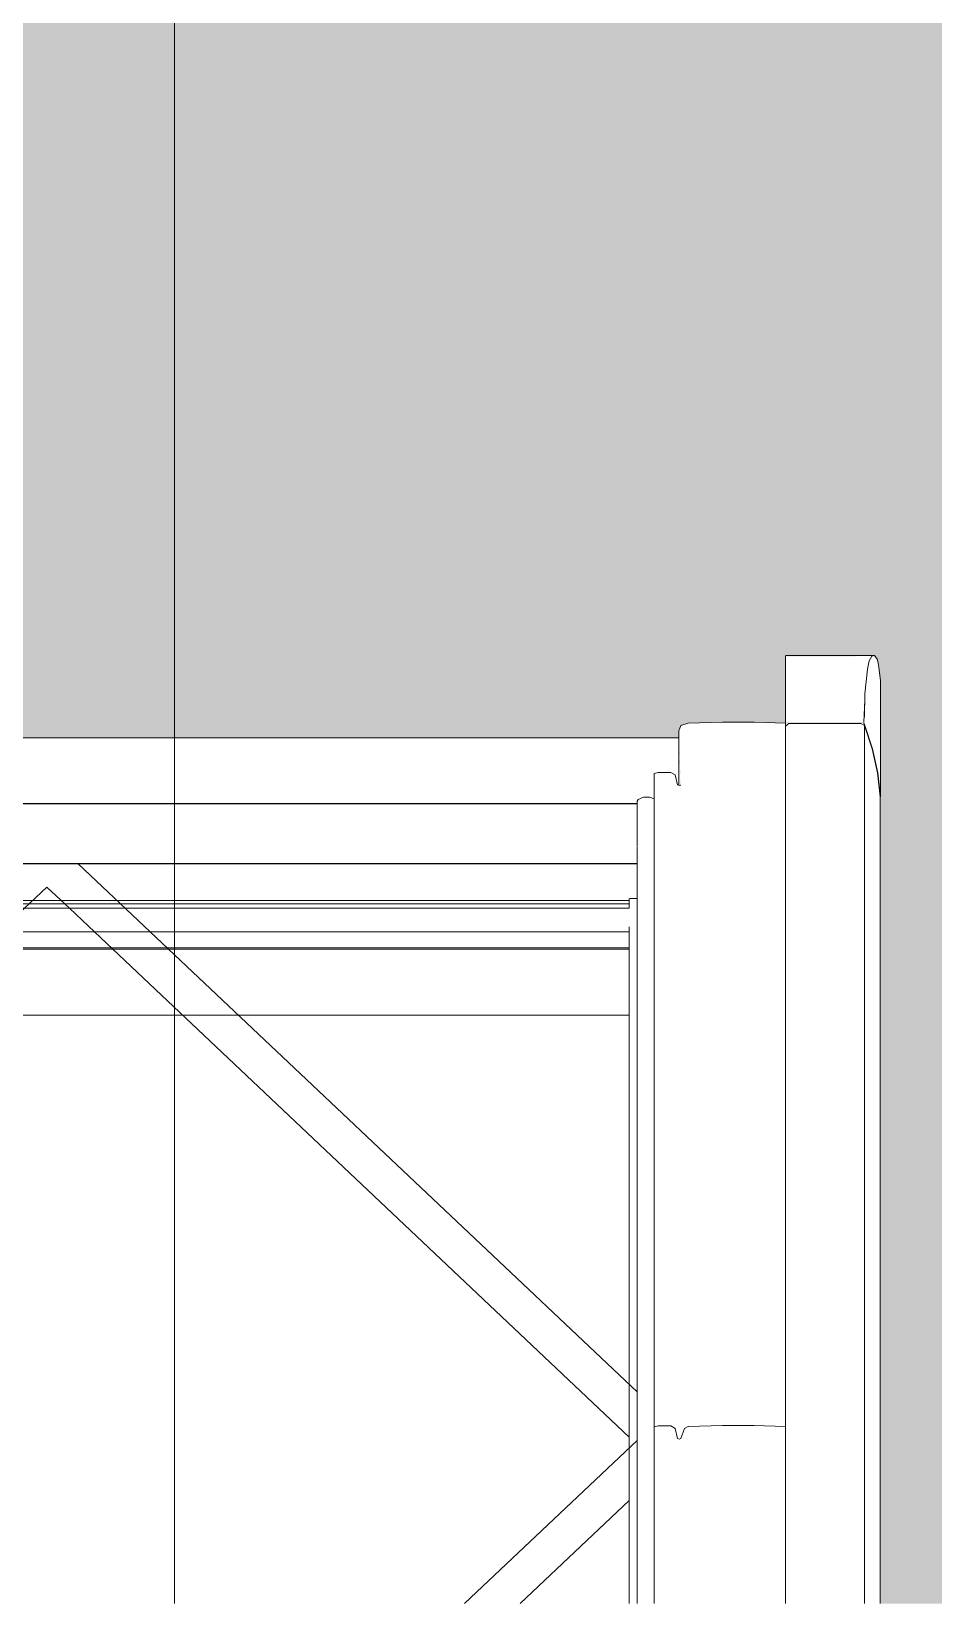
# Model space of a CAD drawing. Header units: metres. Extents: x -3 to 171, y -23 to 41.
# Drawn here: x 17.512 to 17.973, y -22.523 to -21.72 of the extents above; entities that cross this region are included whole.
import ezdxf

# ---------------------------------------------------------------- set-up
doc = ezdxf.new("R2010")
doc.units = ezdxf.units.M
doc.header["$MEASUREMENT"] = 0
doc.set_wipeout_variables(frame=1)
doc.linetypes.add('Schnittlinie', pattern=[0.006, 0.003, -0.0015, 0, -0.0015])
doc.linetypes.add('Wipeout_Contour', pattern=[1, 0, -1])
for name, color, linetype in [('5._2.DG PP STG1_1_325 Dachfenster', 7, 'Continuous'), ('5._2.DG PP STG1_1_330 Dachaufbau', 7, 'Continuous'), ('5._2.DG PP STG1_1_851 Marker Schnitt', 7, 'Continuous')]:
    doc.layers.add(name, color=color, linetype=linetype)

msp = doc.modelspace()

# ---------------------------------------------------------------- linework, layer by layer
at = {"layer": '5._2.DG PP STG1_1_325 Dachfenster', "color": 7, "linetype": 'Continuous', "lineweight": 13, "ltscale": 1000, "true_color": 0xf4f4f4, "flags": 128}
for points in [[(17.8173, -22.24246), (17.2227, -22.24246)], [(17.2227, -22.28679), (17.8173, -22.28679)]]:
    msp.add_lwpolyline(points, dxfattribs=at)

# ---------------------------------------------------------------- wipeouts: each hides what was drawn before it
at = {"color": 254, "linetype": 'Wipeout_Contour', "lineweight": 0, "ltscale": 111.871495}
msp.add_wipeout([(17.89688, -22.11982), (16.23688, -22.11982), (16.23688, -22.14457), (17.89688, -22.14457)], dxfattribs=at).dxf.layer = '5._2.DG PP STG1_1_330 Dachaufbau'

# ---------------------------------------------------------------- next in the draw order: hatches: boundary and pattern name
at = {"layer": '5._2.DG PP STG1_1_330 Dachaufbau', "linetype": 'Continuous', "lineweight": 0, "true_color": 0x000000}
msp.add_hatch(color=18, dxfattribs=at).paths.add_polyline_path([(12.32089, -21.27982), (12.32089, -21.295), (15.47503, -21.295), (15.47503, -22.52309), (16.23688, -22.52309), (16.23688, -22.11982), (17.89688, -22.11982), (17.89688, -22.52309), (18.92527, -22.52309), (18.9306, -21.27982)])

# ---------------------------------------------------------------- next in the draw order: linework, layer by layer
at = {"layer": '5._2.DG PP STG1_1_330 Dachaufbau', "color": 7, "linetype": 'Continuous', "lineweight": 18, "ltscale": 1000, "flags": 128}
msp.add_lwpolyline([(17.89688, -22.11982), (16.23688, -22.11982)], dxfattribs=at)
at = {"layer": '5._2.DG PP STG1_1_851 Marker Schnitt', "color": 7, "linetype": 'Schnittlinie', "lineweight": 13, "ltscale": 1000}
msp.add_line((5.88451, -22.12333), (19.85, -22.12333), dxfattribs=at)

# ---------------------------------------------------------------- next in the draw order: wipeouts: each hides what was drawn before it
at = {"color": 254, "linetype": 'Wipeout_Contour', "lineweight": 0, "ltscale": 112.926953}
msp.add_wipeout([(17.2185, -22.12536), (17.2185, -22.12967), (17.8215, -22.12967), (17.8215, -22.12536)], dxfattribs=at).dxf.layer = '5._2.DG PP STG1_1_325 Dachfenster'
at = {"color": 254, "linetype": 'Wipeout_Contour', "lineweight": 0, "ltscale": 112.959704}
msp.add_wipeout([(17.2186, -22.13745), (17.2186, -22.13851), (17.8214, -22.13851), (17.8214, -22.13745)], dxfattribs=at).dxf.layer = '5._2.DG PP STG1_1_325 Dachfenster'
at = {"color": 254, "linetype": 'Wipeout_Contour', "lineweight": 0, "ltscale": 114.827157}
msp.add_wipeout([(17.8429, -22.4391), (17.8429, -22.52309), (17.8437, -22.52309), (17.8437, -22.43889)], dxfattribs=at).dxf.layer = '5._2.DG PP STG1_1_325 Dachfenster'
at = {"color": 254, "linetype": 'Wipeout_Contour', "lineweight": 0, "ltscale": 112.050557}
msp.add_wipeout([(17.89688, -22.17992), (16.23688, -22.17992), (16.23688, -22.1976), (17.89688, -22.1976)], dxfattribs=at).dxf.layer = '5._2.DG PP STG1_1_330 Dachaufbau'

# ---------------------------------------------------------------- next in the draw order: linework, layer by layer
at = {"layer": '5._2.DG PP STG1_1_330 Dachaufbau', "color": 7, "linetype": 'Continuous', "lineweight": 18, "ltscale": 1000, "flags": 128}
msp.add_lwpolyline([(16.23688, -22.1976), (17.89688, -22.1976)], dxfattribs=at)

# ---------------------------------------------------------------- next in the draw order: wipeouts: each hides what was drawn before it
at = {"color": 254, "linetype": 'Wipeout_Contour', "lineweight": 0, "ltscale": 112.903675}
msp.add_wipeout([(17.2185, -22.11475), (17.2185, -22.12536), (17.8215, -22.12536), (17.8215, -22.11475)], dxfattribs=at).dxf.layer = '5._2.DG PP STG1_1_325 Dachfenster'
at = {"color": 254, "linetype": 'Wipeout_Contour', "lineweight": 0, "ltscale": 112.962357}
msp.add_wipeout([(17.2186, -22.13851), (17.2186, -22.13915), (17.8214, -22.13915), (17.8214, -22.13851)], dxfattribs=at).dxf.layer = '5._2.DG PP STG1_1_325 Dachfenster'
at = {"color": 254, "linetype": 'Wipeout_Contour', "lineweight": 0, "ltscale": 114.825815}
msp.add_wipeout([(17.8421, -22.43882), (17.8421, -22.52309), (17.8429, -22.52309), (17.8429, -22.4391)], dxfattribs=at).dxf.layer = '5._2.DG PP STG1_1_325 Dachfenster'
at = {"color": 254, "linetype": 'Wipeout_Contour', "lineweight": 0, "ltscale": 111.966853}
msp.add_wipeout([(17.89688, -22.14457), (16.23688, -22.14457), (16.23688, -22.17992), (17.89688, -22.17992)], dxfattribs=at).dxf.layer = '5._2.DG PP STG1_1_330 Dachaufbau'

# ---------------------------------------------------------------- next in the draw order: linework, layer by layer
at = {"layer": '5._2.DG PP STG1_1_330 Dachaufbau', "color": 7, "linetype": 'Continuous', "lineweight": 18, "ltscale": 1000, "flags": 128}
msp.add_lwpolyline([(17.89688, -22.52309), (17.89688, -22.11982)], dxfattribs=at)

# ---------------------------------------------------------------- next in the draw order: wipeouts: each hides what was drawn before it
at = {"color": 254, "linetype": 'Wipeout_Contour', "lineweight": 0, "ltscale": 112.941597}
msp.add_wipeout([(17.2185, -22.13469), (17.8215, -22.13469), (17.8215, -22.12967), (17.2185, -22.12967)], dxfattribs=at).dxf.layer = '5._2.DG PP STG1_1_325 Dachfenster'
at = {"color": 254, "linetype": 'Wipeout_Contour', "lineweight": 0, "ltscale": 112.964465}
msp.add_wipeout([(17.2186, -22.13915), (17.2186, -22.13986), (17.8214, -22.13986), (17.8214, -22.13915)], dxfattribs=at).dxf.layer = '5._2.DG PP STG1_1_325 Dachfenster'
at = {"color": 254, "linetype": 'Wipeout_Contour', "lineweight": 0, "ltscale": 114.861697}
msp.add_wipeout([(17.8408, -22.43366), (17.8408, -22.52309), (17.8421, -22.52309), (17.8421, -22.43882)], dxfattribs=at).dxf.layer = '5._2.DG PP STG1_1_325 Dachfenster'

# ---------------------------------------------------------------- next in the draw order: wipeouts: each hides what was drawn before it
at = {"color": 254, "linetype": 'Wipeout_Contour', "lineweight": 0, "ltscale": 112.974192}
msp.add_wipeout([(17.2186, -22.1453), (17.8214, -22.1453), (17.8214, -22.13986), (17.2186, -22.13986)], dxfattribs=at).dxf.layer = '5._2.DG PP STG1_1_325 Dachfenster'
at = {"color": 254, "linetype": 'Wipeout_Contour', "lineweight": 0, "ltscale": 114.795446}
msp.add_wipeout([(17.8321, -22.43239), (17.8321, -22.52309), (17.8387, -22.52309), (17.8387, -22.43239)], dxfattribs=at).dxf.layer = '5._2.DG PP STG1_1_325 Dachfenster'
at = {"color": 254, "linetype": 'Wipeout_Contour', "lineweight": 0, "ltscale": 114.868934}
msp.add_wipeout([(17.8437, -22.43889), (17.8437, -22.52309), (17.8457, -22.52309), (17.8457, -22.43373)], dxfattribs=at).dxf.layer = '5._2.DG PP STG1_1_325 Dachfenster'

# ---------------------------------------------------------------- next in the draw order: wipeouts: each hides what was drawn before it
at = {"color": 254, "linetype": 'Wipeout_Contour', "lineweight": 0, "ltscale": 169.445752}
msp.add_wipeout([(17.2185, -22.13554), (17.2185, -22.1364), (17.2186, -22.13745), (17.8214, -22.13745), (17.8214, -22.13667), (17.8215, -22.13554)], dxfattribs=at).dxf.layer = '5._2.DG PP STG1_1_325 Dachfenster'
at = {"color": 254, "linetype": 'Wipeout_Contour', "lineweight": 0, "ltscale": 114.789376}
msp.add_wipeout([(17.8302, -22.43288), (17.8302, -22.52309), (17.8321, -22.52309), (17.8321, -22.43239)], dxfattribs=at).dxf.layer = '5._2.DG PP STG1_1_325 Dachfenster'
at = {"color": 254, "linetype": 'Wipeout_Contour', "lineweight": 0, "ltscale": 114.818187}
msp.add_wipeout([(17.8387, -22.43239), (17.8387, -22.52309), (17.8408, -22.52309), (17.8408, -22.43366)], dxfattribs=at).dxf.layer = '5._2.DG PP STG1_1_325 Dachfenster'
at = {"color": 254, "linetype": 'Wipeout_Contour', "lineweight": 0, "ltscale": 114.833477}
msp.add_wipeout([(17.8457, -22.43373), (17.8457, -22.52309), (17.8475, -22.52309), (17.8475, -22.43267)], dxfattribs=at).dxf.layer = '5._2.DG PP STG1_1_325 Dachfenster'

# ---------------------------------------------------------------- next in the draw order: wipeouts: each hides what was drawn before it
at = {"color": 254, "linetype": 'Wipeout_Contour', "lineweight": 0, "ltscale": 112.950726}
msp.add_wipeout([(17.2185, -22.13469), (17.2185, -22.13554), (17.8215, -22.13554), (17.8215, -22.13469)], dxfattribs=at).dxf.layer = '5._2.DG PP STG1_1_325 Dachfenster'
at = {"color": 254, "linetype": 'Wipeout_Contour', "lineweight": 0, "ltscale": 114.852381}
msp.add_wipeout([(17.8475, -22.43267), (17.8475, -22.52309), (17.8651, -22.52309), (17.8651, -22.4321)], dxfattribs=at).dxf.layer = '5._2.DG PP STG1_1_325 Dachfenster'

# ---------------------------------------------------------------- next in the draw order: wipeouts: each hides what was drawn before it
at = {"color": 254, "linetype": 'Wipeout_Contour', "lineweight": 0, "ltscale": 141.960992}
msp.add_wipeout([(17.8436, -22.10523), (17.8429, -22.10542), (17.8429, -22.4391), (17.8437, -22.43889), (17.8437, -22.10517)], dxfattribs=at).dxf.layer = '5._2.DG PP STG1_1_325 Dachfenster'
at = {"color": 254, "linetype": 'Wipeout_Contour', "lineweight": 0, "ltscale": 114.889201}
msp.add_wipeout([(17.8651, -22.4321), (17.8651, -22.52309), (17.8813, -22.52309), (17.8813, -22.4321)], dxfattribs=at).dxf.layer = '5._2.DG PP STG1_1_325 Dachfenster'

# ---------------------------------------------------------------- next in the draw order: wipeouts: each hides what was drawn before it
at = {"color": 254, "linetype": 'Wipeout_Contour', "lineweight": 0, "ltscale": 114.163871}
msp.add_wipeout([(17.8421, -22.10514), (17.8408, -22.09998), (17.8408, -22.43366), (17.8421, -22.43882)], dxfattribs=at).dxf.layer = '5._2.DG PP STG1_1_325 Dachfenster'
at = {"color": 254, "linetype": 'Wipeout_Contour', "lineweight": 0, "ltscale": 114.933984}
msp.add_wipeout([(17.8813, -22.4321), (17.8813, -22.52309), (17.8972, -22.52309), (17.8972, -22.43262)], dxfattribs=at).dxf.layer = '5._2.DG PP STG1_1_325 Dachfenster'

# ---------------------------------------------------------------- next in the draw order: wipeouts: each hides what was drawn before it
at = {"color": 254, "linetype": 'Wipeout_Contour', "lineweight": 0, "ltscale": 114.171655}
msp.add_wipeout([(17.8457, -22.10001), (17.8437, -22.10517), (17.8437, -22.43889), (17.8457, -22.43373)], dxfattribs=at).dxf.layer = '5._2.DG PP STG1_1_325 Dachfenster'

# ---------------------------------------------------------------- next in the draw order: wipeouts: each hides what was drawn before it
at = {"color": 254, "linetype": 'Wipeout_Contour', "lineweight": 0, "ltscale": 114.174932}
msp.add_wipeout([(17.8429, -22.10542), (17.8421, -22.10514), (17.8421, -22.43882), (17.8429, -22.4391)], dxfattribs=at).dxf.layer = '5._2.DG PP STG1_1_325 Dachfenster'

# ---------------------------------------------------------------- next in the draw order: linework, layer by layer
at = {"layer": '5._2.DG PP STG1_1_325 Dachfenster', "color": 7, "linetype": 'Continuous', "lineweight": 13, "ltscale": 1000, "flags": 128}
for points in [[(17.8421, -22.43882), (17.8429, -22.4391)], [(17.8429, -22.4391), (17.8437, -22.43889)]]:
    msp.add_lwpolyline(points, dxfattribs=at)

# ---------------------------------------------------------------- next in the draw order: wipeouts: each hides what was drawn before it
at = {"color": 254, "linetype": 'Wipeout_Contour', "lineweight": 0, "ltscale": 114.136753}
msp.add_wipeout([(17.8321, -22.0987), (17.8321, -22.43239), (17.8387, -22.43239), (17.8387, -22.0987)], dxfattribs=at).dxf.layer = '5._2.DG PP STG1_1_325 Dachfenster'
at = {"color": 254, "linetype": 'Wipeout_Contour', "lineweight": 0, "ltscale": 114.167064}
msp.add_wipeout([(17.8457, -22.43373), (17.8475, -22.43267), (17.8475, -22.09895), (17.8457, -22.10001)], dxfattribs=at).dxf.layer = '5._2.DG PP STG1_1_325 Dachfenster'

# ---------------------------------------------------------------- next in the draw order: wipeouts: each hides what was drawn before it
at = {"color": 254, "linetype": 'Wipeout_Contour', "lineweight": 0, "ltscale": 114.126774}
msp.add_wipeout([(17.8302, -22.43288), (17.8321, -22.43239), (17.8321, -22.0987), (17.8302, -22.0992)], dxfattribs=at).dxf.layer = '5._2.DG PP STG1_1_325 Dachfenster'
at = {"color": 254, "linetype": 'Wipeout_Contour', "lineweight": 0, "ltscale": 114.14955}
msp.add_wipeout([(17.8387, -22.0987), (17.8387, -22.43239), (17.8408, -22.43366), (17.8408, -22.09998)], dxfattribs=at).dxf.layer = '5._2.DG PP STG1_1_325 Dachfenster'
at = {"color": 254, "linetype": 'Wipeout_Contour', "lineweight": 0, "ltscale": 114.189111}
msp.add_wipeout([(17.8475, -22.09895), (17.8475, -22.43267), (17.8651, -22.4321), (17.8651, -22.09838)], dxfattribs=at).dxf.layer = '5._2.DG PP STG1_1_325 Dachfenster'

# ---------------------------------------------------------------- next in the draw order: linework, layer by layer
at = {"layer": '5._2.DG PP STG1_1_325 Dachfenster', "color": 7, "linetype": 'Continuous', "lineweight": 13, "ltscale": 1000, "flags": 128}
for points in [[(17.8387, -22.43239), (17.8408, -22.43366)], [(17.8408, -22.43366), (17.8421, -22.43882)], [(17.8437, -22.43889), (17.8457, -22.43373)], [(17.8457, -22.43373), (17.8475, -22.43267)]]:
    msp.add_lwpolyline(points, dxfattribs=at)

# ---------------------------------------------------------------- next in the draw order: wipeouts: each hides what was drawn before it
at = {"color": 254, "linetype": 'Wipeout_Contour', "lineweight": 0, "ltscale": 85.919864}
msp.add_wipeout([(17.8427, -22.07745), (17.8427, -22.10535), (17.8436, -22.10523)], dxfattribs=at).dxf.layer = '5._2.DG PP STG1_1_325 Dachfenster'
at = {"color": 254, "linetype": 'Wipeout_Contour', "lineweight": 0, "ltscale": 114.230555}
msp.add_wipeout([(17.8651, -22.09838), (17.8651, -22.4321), (17.8813, -22.4321), (17.8813, -22.09838)], dxfattribs=at).dxf.layer = '5._2.DG PP STG1_1_325 Dachfenster'

# ---------------------------------------------------------------- next in the draw order: wipeouts: each hides what was drawn before it
at = {"color": 254, "linetype": 'Wipeout_Contour', "lineweight": 0, "ltscale": 113.748812}
msp.add_wipeout([(17.84371, -22.07478), (17.8427, -22.07745), (17.8437, -22.1051), (17.8457, -22.10001)], dxfattribs=at).dxf.layer = '5._2.DG PP STG1_1_325 Dachfenster'
at = {"color": 254, "linetype": 'Wipeout_Contour', "lineweight": 0, "ltscale": 114.27155}
msp.add_wipeout([(17.8813, -22.4321), (17.8972, -22.43262), (17.8972, -22.0989), (17.8813, -22.09838)], dxfattribs=at).dxf.layer = '5._2.DG PP STG1_1_325 Dachfenster'

# ---------------------------------------------------------------- next in the draw order: wipeouts: each hides what was drawn before it
at = {"color": 254, "linetype": 'Wipeout_Contour', "lineweight": 0, "ltscale": 85.554712}
msp.add_wipeout([(17.8475, -22.09895), (17.8437, -22.0747), (17.8457, -22.10001)], dxfattribs=at).dxf.layer = '5._2.DG PP STG1_1_325 Dachfenster'

# ---------------------------------------------------------------- next in the draw order: wipeouts: each hides what was drawn before it
at = {"color": 254, "linetype": 'Wipeout_Contour', "lineweight": 0, "ltscale": 84.52325}
msp.add_wipeout([(17.8475, -22.07364), (17.8437, -22.0747), (17.8475, -22.09895)], dxfattribs=at).dxf.layer = '5._2.DG PP STG1_1_325 Dachfenster'

# ---------------------------------------------------------------- next in the draw order: wipeouts: each hides what was drawn before it
at = {"color": 254, "linetype": 'Wipeout_Contour', "lineweight": 0, "ltscale": 113.623253}
msp.add_wipeout([(17.8651, -22.07307), (17.8475, -22.07364), (17.8475, -22.09895), (17.8651, -22.09838)], dxfattribs=at).dxf.layer = '5._2.DG PP STG1_1_325 Dachfenster'
at = {"color": 254, "linetype": 'Wipeout_Contour', "lineweight": 0, "ltscale": 112.801632}
msp.add_wipeout([(17.1973, -22.09305), (17.8427, -22.09305), (17.8427, -22.0811), (17.1973, -22.0811)], dxfattribs=at).dxf.layer = '5._2.DG PP STG1_1_325 Dachfenster'

# ---------------------------------------------------------------- next in the draw order: linework, layer by layer
at = {"layer": '5._2.DG PP STG1_1_325 Dachfenster', "color": 7, "linetype": 'Continuous', "lineweight": 13, "ltscale": 1000, "flags": 128}
for points in [[(17.1973, -22.08103), (17.8427, -22.08103)], [(17.8427, -22.07745), (17.8437, -22.0747)]]:
    msp.add_lwpolyline(points, dxfattribs=at)

# ---------------------------------------------------------------- next in the draw order: wipeouts: each hides what was drawn before it
at = {"color": 254, "linetype": 'Wipeout_Contour', "lineweight": 0, "ltscale": 113.665536}
msp.add_wipeout([(17.8651, -22.07307), (17.8651, -22.09838), (17.8813, -22.09838), (17.8813, -22.07307)], dxfattribs=at).dxf.layer = '5._2.DG PP STG1_1_325 Dachfenster'
at = {"color": 254, "linetype": 'Wipeout_Contour', "lineweight": 0, "ltscale": 451.834468}
msp.add_wipeout([(17.1973, -22.10535), (17.1979, -22.10514), (17.1992, -22.09998), (17.2013, -22.0987), (17.2079, -22.0987), (17.2098, -22.0992), (17.2098, -22.10761), (17.8302, -22.10761), (17.8302, -22.0992), (17.8321, -22.0987), (17.8387, -22.0987), (17.8408, -22.09998), (17.8421, -22.10514), (17.8427, -22.10535), (17.8427, -22.09305), (17.1973, -22.09305)], dxfattribs=at).dxf.layer = '5._2.DG PP STG1_1_325 Dachfenster'

# ---------------------------------------------------------------- next in the draw order: linework, layer by layer
at = {"layer": '5._2.DG PP STG1_1_325 Dachfenster', "color": 7, "linetype": 'Continuous', "lineweight": 13, "ltscale": 1000, "flags": 128}
for points in [[(17.8427, -22.10535), (17.8427, -22.07745)], [(17.8302, -22.0992), (17.8321, -22.0987), (17.8387, -22.0987)], [(17.8387, -22.0987), (17.8408, -22.09998)], [(17.8408, -22.09998), (17.8421, -22.10514)], [(17.8421, -22.10514), (17.8429, -22.10542)], [(17.8429, -22.10542), (17.8436, -22.10523)]]:
    msp.add_lwpolyline(points, dxfattribs=at)

# ---------------------------------------------------------------- next in the draw order: wipeouts: each hides what was drawn before it
at = {"color": 254, "linetype": 'Wipeout_Contour', "lineweight": 0, "ltscale": 113.706785}
msp.add_wipeout([(17.8813, -22.07307), (17.8813, -22.09838), (17.8972, -22.0989), (17.8972, -22.07358)], dxfattribs=at).dxf.layer = '5._2.DG PP STG1_1_325 Dachfenster'
at = {"color": 254, "linetype": 'Wipeout_Contour', "lineweight": 0, "ltscale": 396.256603}
msp.add_wipeout([(17.2098, -22.10761), (17.2098, -22.11218), (17.2122, -22.11136), (17.2153, -22.11143), (17.2181, -22.11256), (17.2186, -22.11341), (17.2186, -22.11454), (17.8214, -22.11454), (17.8214, -22.11341), (17.8219, -22.11256), (17.8247, -22.11143), (17.8278, -22.11136), (17.8302, -22.11218), (17.8302, -22.10761)], dxfattribs=at).dxf.layer = '5._2.DG PP STG1_1_325 Dachfenster'

# ---------------------------------------------------------------- next in the draw order: wipeouts: each hides what was drawn before it
at = {"color": 254, "linetype": 'Wipeout_Contour', "lineweight": 0, "ltscale": 337.839092}
msp.add_wipeout([(17.8972, -22.07366), (17.8972, -22.07506), (17.8989, -22.07381), (17.9357, -22.07381), (17.9375, -22.07476), (17.9415, -22.08671), (17.9442, -22.09889), (17.9455, -22.11113), (17.9444, -22.09889), (17.9417, -22.08671), (17.9377, -22.07476), (17.93728, -22.07366)], dxfattribs=at).dxf.layer = '5._2.DG PP STG1_1_325 Dachfenster'
at = {"color": 254, "linetype": 'Wipeout_Contour', "lineweight": 0, "ltscale": 170.875613}
msp.add_wipeout([(17.8215, -22.1364), (17.8214, -22.52309), (17.8219, -22.52309), (17.8219, -22.11256), (17.8214, -22.11341), (17.8214, -22.11454)], dxfattribs=at).dxf.layer = '5._2.DG PP STG1_1_325 Dachfenster'
at = {"color": 254, "linetype": 'Wipeout_Contour', "lineweight": 0, "ltscale": 114.286001}
msp.add_wipeout([(17.8278, -22.52309), (17.8302, -22.52309), (17.8302, -22.11218), (17.8278, -22.11136)], dxfattribs=at).dxf.layer = '5._2.DG PP STG1_1_325 Dachfenster'

# ---------------------------------------------------------------- next in the draw order: wipeouts: each hides what was drawn before it
at = {"color": 254, "linetype": 'Wipeout_Contour', "lineweight": 0, "ltscale": 198.868071}
msp.add_wipeout([(17.9377, -22.07476), (17.9417, -22.08671), (17.9417, -22.03938), (17.94, -22.04179), (17.93903, -22.046), (17.93782, -22.05852), (17.9377, -22.06172)], dxfattribs=at).dxf.layer = '5._2.DG PP STG1_1_325 Dachfenster'
at = {"color": 254, "linetype": 'Wipeout_Contour', "lineweight": 0, "ltscale": 114.272667}
msp.add_wipeout([(17.8247, -22.11143), (17.8219, -22.11256), (17.8219, -22.52309), (17.8247, -22.52309)], dxfattribs=at).dxf.layer = '5._2.DG PP STG1_1_325 Dachfenster'

# ---------------------------------------------------------------- next in the draw order: wipeouts: each hides what was drawn before it
at = {"color": 254, "linetype": 'Wipeout_Contour', "lineweight": 0, "ltscale": 113.660243}
msp.add_wipeout([(17.8972, -22.03944), (17.8972, -22.04179), (17.94, -22.04179), (17.9414, -22.03944)], dxfattribs=at).dxf.layer = '5._2.DG PP STG1_1_325 Dachfenster'
at = {"color": 254, "linetype": 'Wipeout_Contour', "lineweight": 0, "ltscale": 113.691866}
msp.add_wipeout([(17.8972, -22.046), (17.8972, -22.05852), (17.93782, -22.05852), (17.93903, -22.046)], dxfattribs=at).dxf.layer = '5._2.DG PP STG1_1_325 Dachfenster'
at = {"color": 254, "linetype": 'Wipeout_Contour', "lineweight": 0, "ltscale": 114.277136}
msp.add_wipeout([(17.8278, -22.11136), (17.8247, -22.11143), (17.8247, -22.52309), (17.8278, -22.52309)], dxfattribs=at).dxf.layer = '5._2.DG PP STG1_1_325 Dachfenster'

# ---------------------------------------------------------------- next in the draw order: linework, layer by layer
at = {"layer": '5._2.DG PP STG1_1_325 Dachfenster', "color": 7, "linetype": 'Continuous', "lineweight": 13, "ltscale": 1000, "flags": 128}
for points in [[(17.8302, -22.0992), (17.8302, -22.43288), (17.8302, -22.52309)], [(17.8214, -22.11341), (17.8219, -22.11256)], [(17.8214, -22.11341), (17.8214, -22.11454)], [(17.8219, -22.11256), (17.8247, -22.11143)], [(17.8247, -22.11143), (17.8278, -22.11136)], [(17.8278, -22.11136), (17.8302, -22.11218)], [(17.2185, -22.11454), (17.8215, -22.11454)], [(17.8215, -22.1364), (17.8215, -22.13554), (17.8215, -22.13469), (17.8215, -22.12967), (17.8215, -22.12536), (17.8215, -22.11475)], [(17.8302, -22.43288), (17.8321, -22.43239), (17.8387, -22.43239)]]:
    msp.add_lwpolyline(points, dxfattribs=at)

# ---------------------------------------------------------------- next in the draw order: wipeouts: each hides what was drawn before it
at = {"color": 254, "linetype": 'Wipeout_Contour', "lineweight": 0, "ltscale": 113.663217}
msp.add_wipeout([(17.8972, -22.046), (17.93903, -22.046), (17.94, -22.04179), (17.8972, -22.04179)], dxfattribs=at).dxf.layer = '5._2.DG PP STG1_1_325 Dachfenster'
at = {"color": 254, "linetype": 'Wipeout_Contour', "lineweight": 0, "ltscale": 141.626602}
msp.add_wipeout([(17.8972, -22.05852), (17.8972, -22.07323), (17.93719, -22.07323), (17.9377, -22.06172), (17.93782, -22.05852)], dxfattribs=at).dxf.layer = '5._2.DG PP STG1_1_325 Dachfenster'
at = {"color": 254, "linetype": 'Wipeout_Contour', "lineweight": 0, "ltscale": 84.630038}
msp.add_wipeout([(17.53587, -22.14537), (17.8214, -22.41503), (17.8214, -22.14537)], dxfattribs=at).dxf.layer = '5._2.DG PP STG1_1_325 Dachfenster'
at = {"color": 254, "linetype": 'Wipeout_Contour', "lineweight": 0, "ltscale": 86.13534}
msp.add_wipeout([(17.8214, -22.43977), (17.73318, -22.52309), (17.8214, -22.52309)], dxfattribs=at).dxf.layer = '5._2.DG PP STG1_1_325 Dachfenster'

# ---------------------------------------------------------------- next in the draw order: wipeouts: each hides what was drawn before it
at = {"color": 254, "linetype": 'Wipeout_Contour', "lineweight": 0, "ltscale": 85.310955}
msp.add_wipeout([(17.93719, -22.07323), (17.9377, -22.07476), (17.9377, -22.06172)], dxfattribs=at).dxf.layer = '5._2.DG PP STG1_1_325 Dachfenster'
at = {"color": 254, "linetype": 'Wipeout_Contour', "lineweight": 0, "ltscale": 114.401751}
msp.add_wipeout([(17.8989, -22.07381), (17.8972, -22.07506), (17.8972, -22.52309), (17.8989, -22.52309)], dxfattribs=at).dxf.layer = '5._2.DG PP STG1_1_325 Dachfenster'
at = {"color": 254, "linetype": 'Wipeout_Contour', "lineweight": 0, "ltscale": 228.190196}
msp.add_wipeout([(17.2186, -22.43977), (17.30682, -22.52309), (17.73318, -22.52309), (17.8214, -22.43977), (17.8214, -22.41503), (17.53587, -22.14537), (17.50413, -22.14537), (17.2186, -22.41503)], dxfattribs=at).dxf.layer = '5._2.DG PP STG1_1_325 Dachfenster'

# ---------------------------------------------------------------- next in the draw order: linework, layer by layer
at = {"layer": '5._2.DG PP STG1_1_325 Dachfenster', "color": 7, "linetype": 'Continuous', "lineweight": 13, "ltscale": 1000, "flags": 128}
for points in [[(17.8214, -22.13667), (17.8214, -22.52309)], [(17.2186, -22.1453), (17.8214, -22.1453)], [(17.2186, -22.14537), (17.8214, -22.14537)], [(17.53587, -22.14537), (17.8214, -22.41503)], [(17.52, -22.15725), (17.50854, -22.16807), (17.49881, -22.17726), (17.22257, -22.43815)], [(17.52, -22.15725), (17.53146, -22.16807), (17.54119, -22.17726), (17.81743, -22.43815)], [(17.22257, -22.16807), (17.81743, -22.16807)], [(17.2227, -22.16418), (17.8173, -22.16418)], [(17.2227, -22.16588), (17.8173, -22.16588)], [(17.8173, -22.16333), (17.8173, -22.16807)], [(17.8214, -22.16312), (17.8175, -22.16312)], [(17.8173, -22.17755), (17.8173, -22.52309)], [(17.2227, -22.18009), (17.8173, -22.18009)], [(17.2227, -22.18822), (17.8173, -22.18822)], [(17.2227, -22.189), (17.8173, -22.189)], [(17.2227, -22.22273), (17.8173, -22.22273)], [(17.73318, -22.52309), (17.8214, -22.43977)], [(17.76163, -22.52309), (17.81743, -22.47039)]]:
    msp.add_lwpolyline(points, dxfattribs=at)
at = {"layer": '5._2.DG PP STG1_1_851 Marker Schnitt', "color": 7, "linetype": 'Schnittlinie', "lineweight": 13, "ltscale": 1000}
msp.add_line((17.58506, 4.80371), (17.58506, -22.52309), dxfattribs=at)

# ---------------------------------------------------------------- next in the draw order: wipeouts: each hides what was drawn before it
at = {"color": 254, "linetype": 'Wipeout_Contour', "lineweight": 0, "ltscale": 169.61898}
msp.add_wipeout([(17.9417, -22.03938), (17.9417, -22.08671), (17.9444, -22.09889), (17.9444, -22.04206), (17.94401, -22.04094), (17.9427, -22.03909)], dxfattribs=at).dxf.layer = '5._2.DG PP STG1_1_325 Dachfenster'

# ---------------------------------------------------------------- next in the draw order: wipeouts: each hides what was drawn before it
at = {"color": 254, "linetype": 'Wipeout_Contour', "lineweight": 0, "ltscale": 141.921076}
msp.add_wipeout([(17.94493, -22.04523), (17.9444, -22.04206), (17.9444, -22.09889), (17.9457, -22.11113), (17.9457, -22.05172)], dxfattribs=at).dxf.layer = '5._2.DG PP STG1_1_325 Dachfenster'

# ---------------------------------------------------------------- next in the draw order: wipeouts: each hides what was drawn before it
at = {"color": 254, "linetype": 'Wipeout_Contour', "lineweight": 0, "ltscale": 84.561282}
msp.add_wipeout([(17.8972, -22.03909), (17.9414, -22.03944), (17.9427, -22.03909)], dxfattribs=at).dxf.layer = '5._2.DG PP STG1_1_325 Dachfenster'
at = {"color": 254, "linetype": 'Wipeout_Contour', "lineweight": 0, "ltscale": 114.533992}
msp.add_wipeout([(17.9415, -22.08671), (17.9375, -22.07476), (17.9375, -22.52309), (17.9415, -22.52309)], dxfattribs=at).dxf.layer = '5._2.DG PP STG1_1_325 Dachfenster'

# ---------------------------------------------------------------- next in the draw order: linework, layer by layer
at = {"layer": '5._2.DG PP STG1_1_325 Dachfenster', "color": 7, "linetype": 'Continuous', "lineweight": 13, "ltscale": 1000, "flags": 128}
msp.add_lwpolyline([(17.9427, -22.03909), (17.8972, -22.03909)], dxfattribs=at)

# ---------------------------------------------------------------- next in the draw order: wipeouts: each hides what was drawn before it
at = {"color": 254, "linetype": 'Wipeout_Contour', "lineweight": 0, "ltscale": 114.447476}
msp.add_wipeout([(17.9357, -22.07381), (17.8989, -22.07381), (17.8989, -22.52309), (17.9357, -22.52309)], dxfattribs=at).dxf.layer = '5._2.DG PP STG1_1_325 Dachfenster'
at = {"color": 254, "linetype": 'Wipeout_Contour', "lineweight": 0, "ltscale": 114.586339}
msp.add_wipeout([(17.9455, -22.11113), (17.9442, -22.09889), (17.9442, -22.52309), (17.9455, -22.52309)], dxfattribs=at).dxf.layer = '5._2.DG PP STG1_1_325 Dachfenster'

# ---------------------------------------------------------------- next in the draw order: linework, layer by layer
at = {"layer": '5._2.DG PP STG1_1_325 Dachfenster', "color": 7, "linetype": 'Continuous', "lineweight": 13, "ltscale": 1000, "flags": 128}
for points in [[(17.8972, -22.07323), (17.8972, -22.05852), (17.8972, -22.046), (17.8972, -22.04179), (17.8972, -22.03944)], [(17.8437, -22.0747), (17.8475, -22.07364), (17.8651, -22.07307), (17.8813, -22.07307), (17.8972, -22.07358)], [(17.8972, -22.07506), (17.8972, -22.07366)], [(17.8989, -22.07381), (17.8972, -22.07506)], [(17.8972, -22.07506), (17.8972, -22.52309)], [(17.8475, -22.43267), (17.8651, -22.4321), (17.8813, -22.4321), (17.8972, -22.43262)]]:
    msp.add_lwpolyline(points, dxfattribs=at)

# ---------------------------------------------------------------- next in the draw order: wipeouts: each hides what was drawn before it
at = {"color": 254, "linetype": 'Wipeout_Contour', "lineweight": 0, "ltscale": 114.497631}
msp.add_wipeout([(17.9357, -22.07381), (17.9357, -22.52309), (17.9375, -22.52309), (17.9375, -22.07476)], dxfattribs=at).dxf.layer = '5._2.DG PP STG1_1_325 Dachfenster'

# ---------------------------------------------------------------- next in the draw order: linework, layer by layer
at = {"layer": '5._2.DG PP STG1_1_325 Dachfenster', "color": 7, "linetype": 'Continuous', "lineweight": 13, "ltscale": 1000, "flags": 128}
for points in [[(17.93719, -22.07323), (17.9377, -22.06172), (17.93782, -22.05852), (17.93903, -22.046), (17.94, -22.04179), (17.9414, -22.03944), (17.9427, -22.03909), (17.94401, -22.04094), (17.9444, -22.04206), (17.94493, -22.04523), (17.9457, -22.05172)], [(17.9357, -22.07381), (17.8989, -22.07381)], [(17.9375, -22.07476), (17.9357, -22.07381)]]:
    msp.add_lwpolyline(points, dxfattribs=at)

# ---------------------------------------------------------------- next in the draw order: wipeouts: each hides what was drawn before it
at = {"color": 254, "linetype": 'Wipeout_Contour', "lineweight": 0, "ltscale": 114.561847}
msp.add_wipeout([(17.9442, -22.09889), (17.9415, -22.08671), (17.9415, -22.52309), (17.9442, -22.52309)], dxfattribs=at).dxf.layer = '5._2.DG PP STG1_1_325 Dachfenster'

# ---------------------------------------------------------------- next in the draw order: linework, layer by layer
at = {"layer": '5._2.DG PP STG1_1_325 Dachfenster', "color": 7, "linetype": 'Continuous', "lineweight": 13, "ltscale": 1000, "flags": 128}
for points in [[(17.9457, -22.11113), (17.9457, -22.05172)], [(17.9457, -22.11113), (17.9444, -22.09889), (17.9417, -22.08671), (17.9377, -22.07476), (17.93728, -22.07366)], [(17.9375, -22.07476), (17.9375, -22.52309)], [(17.9455, -22.11113), (17.9442, -22.09889), (17.9415, -22.08671), (17.9375, -22.07476)], [(17.9455, -22.11113), (17.9455, -22.52309)]]:
    msp.add_lwpolyline(points, dxfattribs=at)

doc.saveas('drawing.dxf')
